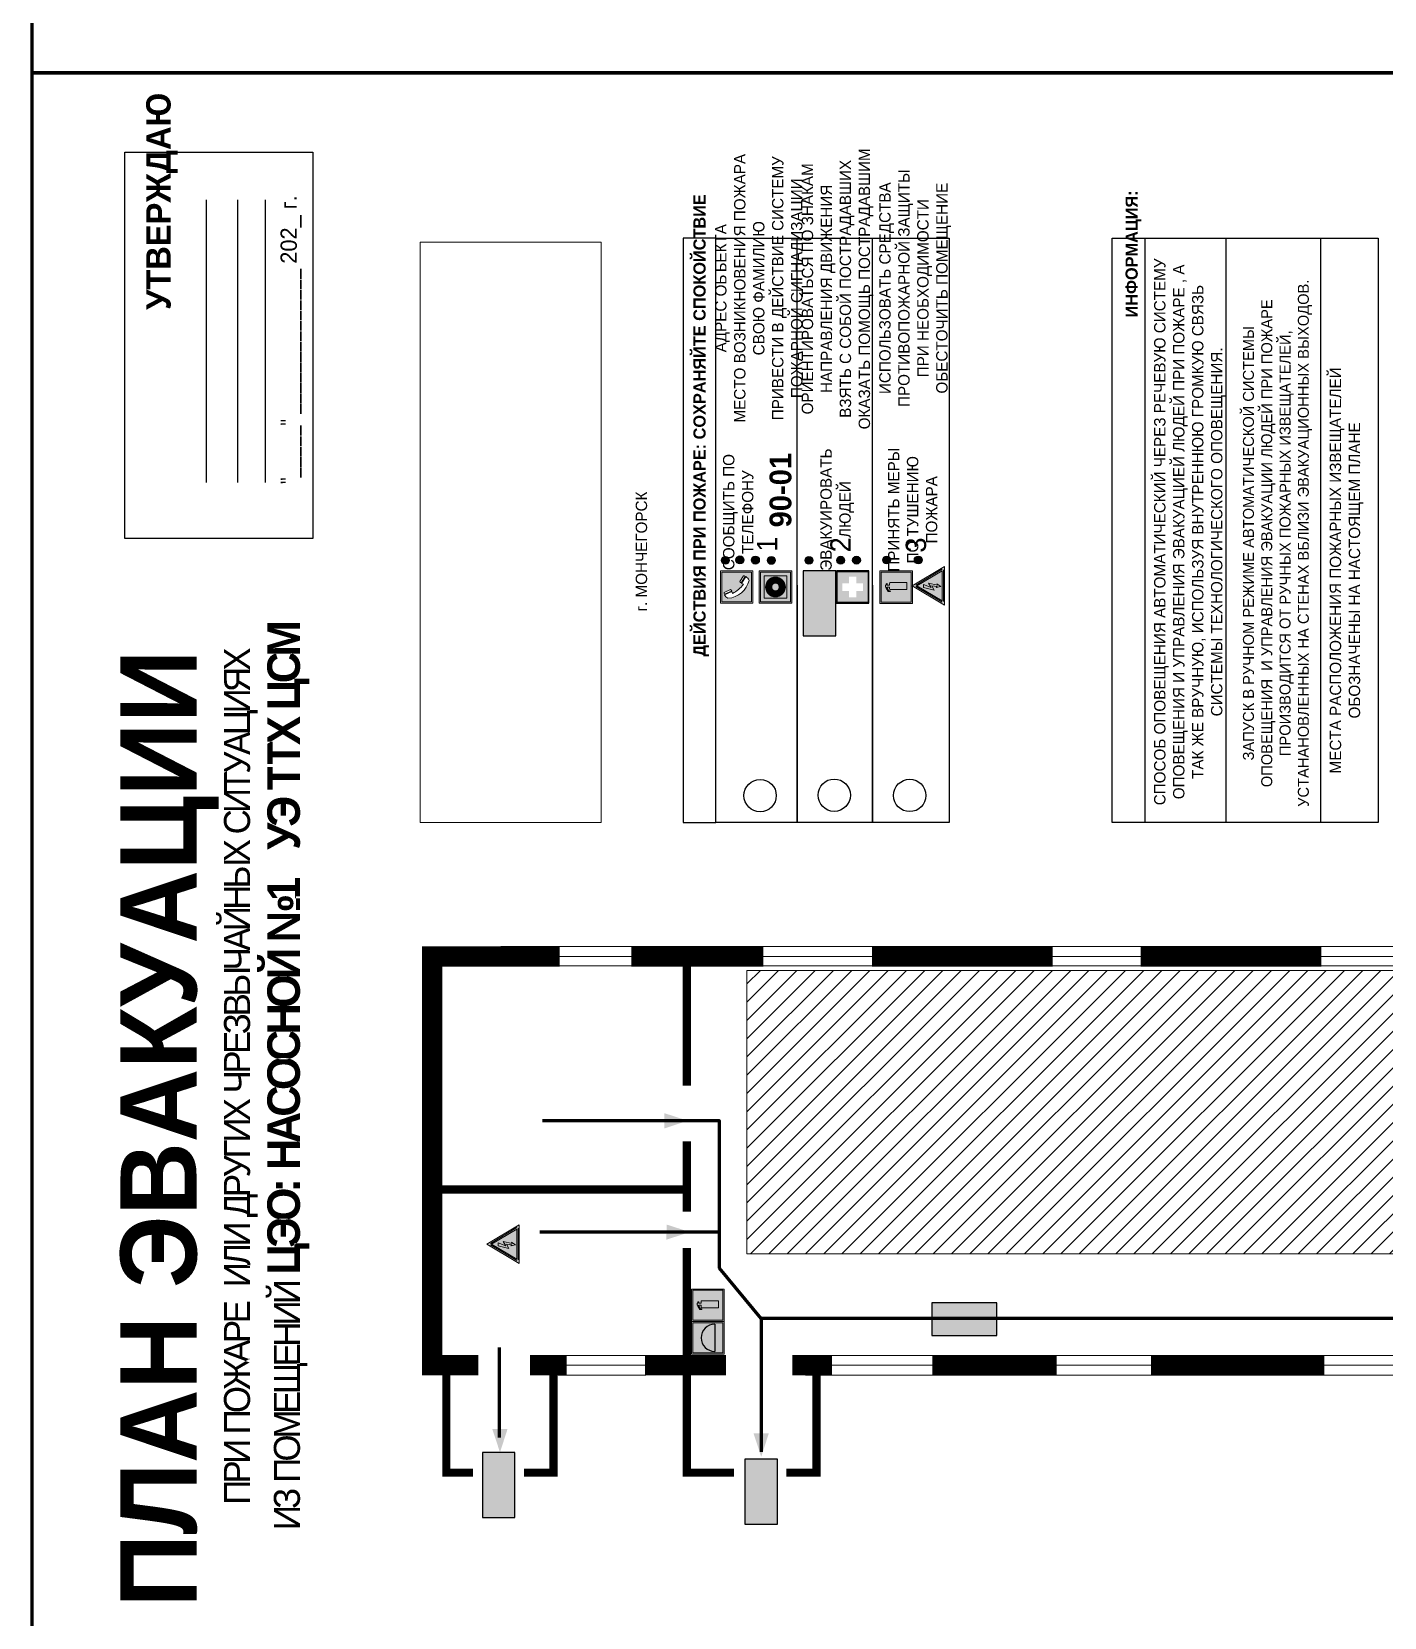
# Model space of a CAD drawing. Header units: millimetres. Extents: x 13114 to 67229, y 22859 to 38520.
# Drawn here: x 31194.5 to 31527.3, y 25475 to 25865.1 of the extents above; entities that cross this region are included whole.
import ezdxf

# ---------------------------------------------------------------- set-up
doc = ezdxf.new("R2010")
doc.units = ezdxf.units.MM
doc.layers.add('План_Штампы', color=7, linetype='Continuous')
doc.styles.add('обычный', font='arial.ttf')
picture_1 = doc.add_image_def('image1.jpg', size_in_pixel=(337, 105))

# ---------------------------------------------------------------- blocks, each defined once
blk = doc.blocks.new('A$C32E8229D')
at = {"true_color": 0xffffff}
blk.add_hatch(color=7, dxfattribs=at).paths.add_polyline_path([(0, 0), (0, -8), (16, -8), (16, 0)])
h = blk.add_hatch(color=126)
h.paths.add_polyline_path([(0.2, -0.2), (15.8, -0.2), (15.8, -7.8), (0.2, -7.8)])
h.paths.add_polyline_path([(13.49, -2.05), (12.08, -2.05), (11.37, -2.63, 0.162397), (11.29, -2.84), (11.29, -3.63), (10.35, -3.63), (10.35, -4.05), (11.68, -4.05), (11.68, -3.48), (12.26, -4.28), (11.29, -5.1), (11.29, -6.78), (11.85, -6.78), (11.85, -5.44), (12.8, -4.64), (12.8, -5.94), (14.46, -5.94), (14.46, -5.39), (13.45, -5.39), (13.45, -3.97), (12.46, -2.59), (13.15, -2.59), (13.69, -3.34), (14.18, -3)], flags=16)
h.paths.add_polyline_path([(10.74, -1.82, 1), (11.8, -1.82, 1)], flags=16)
h.paths.add_polyline_path([(9.39, -3.59), (5.99, -3.59), (6.56, -3.03), (5.91, -3.03), (5.1, -3.83), (5.91, -4.64), (6.56, -4.64), (5.99, -4.09), (9.39, -4.09)], flags=16)
h.paths.add_polyline_path([(4.29, -1.08), (1.72, -1.08), (1.72, -6.6), (4.29, -6.6)], flags=16)
at = {"color": 126}
blk.add_lwpolyline([(16, -8), (0, -8), (0, 0), (16, 0)], close=True, dxfattribs=at)
blk = doc.blocks.new('A$C3E6D3DDE')
at = {"lineweight": 5}
h = blk.add_hatch(color=40, dxfattribs=at)
h.paths.add_polyline_path([(24.1, 1.45), (16.46, -11.35), (31.74, -11.35)])
h.paths.add_polyline_path([(24.09, -0.46), (30.03, -10.41), (18.14, -10.41)], flags=16)
h.paths.add_polyline_path([(24.54, -3.08), (23.41, -6.02), (25.13, -5.01), (24.33, -8.5), (24.82, -8.27), (23.79, -9.86), (23.4, -8.04), (23.8, -8.43), (24.04, -6.29), (22.39, -7.25), (23.44, -3.08)], flags=0)
h = blk.add_hatch(color=256, dxfattribs=at)
h.paths.add_polyline_path([(24.37, 0.03, 0.567511), (23.82, 0.03), (17.59, -10.4, 0.582454), (17.86, -10.88), (30.32, -10.88, 0.582149), (30.6, -10.4)])
h.paths.add_polyline_path([(24.09, -0.46), (18.14, -10.41), (30.03, -10.41)], flags=16)
h.paths.add_polyline_path([(24.54, -3.08), (23.41, -6.02), (25.13, -5.01), (24.33, -8.5), (24.82, -8.27), (23.79, -9.86), (23.4, -8.04), (23.8, -8.43), (24.04, -6.29), (22.39, -7.25), (23.44, -3.08)], flags=0)
h = blk.add_hatch(color=40, dxfattribs=at)
h.paths.add_polyline_path([(24.09, -0.46), (18.14, -10.41), (30.03, -10.41)])
h.paths.add_polyline_path([(24.82, -8.27), (23.79, -9.86), (23.4, -8.04), (23.8, -8.43), (24.04, -6.29), (22.39, -7.25), (23.44, -3.08), (24.54, -3.08), (23.41, -6.02), (25.13, -5.01), (24.33, -8.5)], flags=16)
at = {"color": 40, "lineweight": 5}
for p, q in [((16.46, -11.35), (24.1, 1.45)), ((24.1, 1.45), (31.74, -11.35))]:
    blk.add_line(p, q, dxfattribs=at)
at = {"lineweight": 5}
for p, q in [((17.59, -10.4), (23.82, 0.03)), ((24.37, 0.03), (30.6, -10.4)), ((18.14, -10.41), (24.09, -0.46)), ((23.44, -3.08), (22.39, -7.25)), ((23.41, -6.02), (24.54, -3.08)), ((25.13, -5.01), (23.41, -6.02)), ((24.54, -3.08), (23.44, -3.08)), ((24.09, -0.46), (30.03, -10.41)), ((24.33, -8.5), (25.13, -5.01)), ((17.86, -10.88), (30.32, -10.88)), ((18.14, -10.41), (30.03, -10.41)), ((22.39, -7.25), (24.04, -6.29)), ((23.8, -8.43), (23.4, -8.04)), ((23.4, -8.04), (23.79, -9.86)), ((23.79, -9.86), (24.82, -8.27)), ((24.04, -6.29), (23.8, -8.43)), ((24.82, -8.27), (24.33, -8.5))]:
    blk.add_line(p, q, dxfattribs=at)
at = {"color": 50, "lineweight": 5}
blk.add_line((31.74, -11.35), (16.46, -11.35), dxfattribs=at)
blk = doc.blocks.new('A$C456E1F9C')
at = {"lineweight": 5}
h = blk.add_hatch(color=242, dxfattribs=at)
h.paths.add_polyline_path([(0.51, -1.47), (0.51, -13.26), (12.29, -13.26), (12.29, -1.47)])
h.paths.add_polyline_path([(5.42, -4.95, -0.254479), (4.78, -5.4), (3.52, -2.53, -0.209735), (4.23, -2.4)], flags=16)
h.paths.add_polyline_path([(8.53, -8.6), (10.87, -10.17), (10.54, -10.76), (8.03, -9.13, -0.192251)], flags=16)
h.paths.add_polyline_path([(4.61, -5.49, 0.005518), (3.87, -5.72, 0.128647), (7.49, -10.01, 0.00809), (7.83, -9.33), (10.47, -10.97, -0.16736), (8.99, -12.25, -0.327862), (1.95, -3.95, -0.166952), (3.36, -2.62)], flags=16)
at = {"color": 242, "lineweight": 5}
for p, q in [((0, -13.77), (0, -0.97)), ((12.8, -0.97), (0, -0.97)), ((4.61, -5.49), (3.36, -2.62)), ((3.52, -2.53), (4.78, -5.4)), ((4.23, -2.4), (5.42, -4.95)), ((12.8, -13.77), (12.8, -0.97)), ((7.83, -9.33), (10.47, -10.97)), ((8.03, -9.13), (10.54, -10.76)), ((10.81, -10.12), (8.53, -8.6)), ((10.54, -10.76), (10.8, -10.3)), ((10.8, -10.3), (10.81, -10.12)), ((0, -13.77), (12.8, -13.77))]:
    blk.add_line(p, q, dxfattribs=at)
blk.add_lwpolyline([(0.51, -1.47), (12.29, -1.47), (12.29, -13.26), (0.51, -13.26)], close=True, dxfattribs=at)
for centre, radius, start, end in [((4.59, -5.34), 2.99, 114.28453, 152.19739), ((11.12, -3.31), 9.19, 183.99153, 256.60086), ((4.02, -3.27), 0.891, 76.32839, 123.70924), ((14.98, -39.1), 35.17, 107.14873, 108.41345), ((13.86, -0.94), 11.08, 205.55365, 234.87622), ((4.68, -4.59), 0.824, 276.9621, 334.07228), ((-13.31, 0.8), 23.44, 332.54871, 334.40268), ((8.94, -9.5), 0.989, 114.40924, 157.93883), ((7.87, -9.46), 3, 291.92908, 329.9329)]:
    blk.add_arc(centre, radius, start, end, dxfattribs=at)
blk = doc.blocks.new('A$C54414219')
at = {"true_color": 0xffffff}
h = blk.add_hatch(color=7, dxfattribs=at)
h.paths.add_polyline_path([(2.39, -9.45), (2.39, -18.3), (11.23, -18.3), (11.23, -9.45)], flags=0)
h.paths.add_polyline_path([(10.71, -13.87, -1), (2.92, -13.87, -1)], flags=0)
h.paths.add_polyline_path([(8.3, -13.87, -1), (5.33, -13.87, -1)], flags=0)
h.paths.add_polyline_path([(0.41, -7.47), (0.41, -20.27), (13.21, -20.27), (13.21, -7.47)])
h.paths.add_polyline_path([(0.92, -19.77), (12.71, -19.77), (12.71, -7.98), (0.92, -7.98)], flags=16)
h.paths.add_polyline_path([(11.23, -9.45), (11.23, -18.3), (2.39, -18.3), (2.39, -9.45)], flags=0)
at = {"lineweight": 5}
h = blk.add_hatch(color=242, dxfattribs=at)
h.paths.add_polyline_path([(12.71, -7.98), (0.92, -7.98), (0.92, -19.77), (12.71, -19.77)])
h.paths.add_polyline_path([(11.23, -18.3), (2.39, -18.3), (2.39, -9.45), (11.23, -9.45)], flags=16)
h.paths.add_polyline_path([(10.71, -13.87, -1), (2.92, -13.87, -1)], flags=0)
h.paths.add_polyline_path([(8.3, -13.87, -1), (5.33, -13.87, -1)], flags=0)
at = {"true_color": 0xffffff}
h = blk.add_hatch(color=7, dxfattribs=at)
h.paths.add_polyline_path([(2.39, -9.45), (2.39, -18.3), (11.23, -18.3), (11.23, -9.45)])
h.paths.add_polyline_path([(10.71, -13.87, -1), (2.92, -13.87, -1)], flags=16)
h.paths.add_polyline_path([(8.3, -13.87, -1), (5.33, -13.87, -1)], flags=0)
at = {"lineweight": 5}
h = blk.add_hatch(color=242, dxfattribs=at)
h.paths.add_polyline_path([(2.92, -13.87, 1), (10.71, -13.87, 1)])
h.paths.add_polyline_path([(8.3, -13.87, -1), (5.33, -13.87, -1)], flags=16)
at = {"color": 242, "lineweight": 5}
for p, q in [((0.41, -20.27), (0.41, -7.47)), ((0.41, -7.47), (13.21, -7.47)), ((0.41, -7.47), (13.21, -7.47)), ((13.21, -20.27), (13.21, -7.47)), ((0.41, -20.27), (13.21, -20.27))]:
    blk.add_line(p, q, dxfattribs=at)
for points in [[(0.92, -7.98), (12.71, -7.98), (12.71, -19.77), (0.92, -19.77)], [(2.39, -9.45), (11.23, -9.45), (11.23, -18.3), (2.39, -18.3)]]:
    blk.add_lwpolyline(points, close=True, dxfattribs=at)
for radius in [3.89, 1.49]:
    blk.add_circle((6.81, -13.87), radius, dxfattribs=at)
blk = doc.blocks.new('A$C18900ED3')
h = blk.add_hatch(color=126)
h.paths.add_polyline_path([(-0.18, -0.18), (-7.02, -0.18), (-7.02, -7.02), (-0.18, -7.02)])
h.paths.add_polyline_path([(-5.89, -4.46), (-5.89, -2.77), (-4.46, -2.77), (-4.46, -1.31), (-2.77, -1.31), (-2.77, -2.77), (-1.33, -2.77), (-1.33, -4.46), (-2.77, -4.46), (-2.77, -5.89), (-4.46, -5.89), (-4.46, -4.46)], flags=16)
at = {"color": 126}
for p, q in [((-7.2, 0), (-7.2, -7.2)), ((0, 0), (-7.2, 0)), ((0, -7.2), (0, 0)), ((-7.02, -7.02), (-7.02, -0.18)), ((-7.02, -0.18), (-0.18, -0.18)), ((-0.18, -0.18), (-0.18, -7.02)), ((-0.18, -7.02), (-7.02, -7.02)), ((-7.2, -7.2), (0, -7.2))]:
    blk.add_line(p, q, dxfattribs=at)
blk = doc.blocks.new('A$C3AD82952')
at = {"true_color": 0xf5f5ff}
h = blk.add_hatch(color=7, dxfattribs=at)
h.dxf.hatch_style = 1
h.paths.add_polyline_path([(8.21, 8.73, 0.414214), (7.89, 9.05), (7.22, 9.05), (7.22, 9.92), (7.59, 9.92, 1), (7.57, 10.36), (7.22, 10.36), (7.22, 10.6), (6.43, 10.6), (6.43, 10.36), (6.01, 10.36), (4.74, 9.59), (4.74, 8.69), (4.98, 8.73), (4.98, 9.26), (6.12, 9.91), (6.43, 9.91), (6.43, 9.05), (5.76, 9.05, 0.414214), (5.44, 8.73), (5.44, 2.2), (8.21, 2.2)], flags=0)
h.paths.add_polyline_path([(12.8, 12.8), (0, 12.8), (0, 0), (12.8, 0)])
h.paths.add_polyline_path([(0.51, 12.29), (12.29, 12.29), (12.29, 0.51), (0.51, 0.51)], flags=16)
h.paths.add_polyline_path([(4.74, 9.59), (6.01, 10.36), (6.43, 10.36), (6.43, 10.6), (7.22, 10.6), (7.22, 10.36), (7.59, 10.36, -0.94586), (7.59, 9.92), (7.22, 9.92), (7.22, 9.05), (7.89, 9.05, -0.414214), (8.21, 8.73), (8.21, 2.2), (5.44, 2.2), (5.44, 8.73, -0.414214), (5.76, 9.05), (6.43, 9.05), (6.43, 9.91), (6.12, 9.91), (4.98, 9.26), (4.98, 8.73), (4.74, 8.69)], flags=0)
h = blk.add_hatch(color=242)
h.dxf.hatch_style = 1
h.paths.add_polyline_path([(12.29, 12.29), (0.51, 12.29), (0.51, 0.51), (12.29, 0.51)])
h.paths.add_polyline_path([(4.74, 8.69), (4.74, 9.59), (6.01, 10.36), (6.43, 10.36), (6.43, 10.6), (7.22, 10.6), (7.22, 10.36), (7.59, 10.36, -0.94586), (7.59, 9.92), (7.22, 9.92), (7.22, 9.05), (7.89, 9.05, -0.414214), (8.21, 8.73), (8.21, 2.2), (5.44, 2.2), (5.44, 8.73, -0.414214), (5.76, 9.05), (6.43, 9.05), (6.43, 9.91), (6.12, 9.91), (4.98, 9.26), (4.98, 8.73)], flags=16)
h = blk.add_hatch(color=7, dxfattribs=at)
h.dxf.hatch_style = 1
h.paths.add_polyline_path([(8.21, 8.73, 0.414214), (7.89, 9.05), (7.22, 9.05), (7.22, 9.92), (7.59, 9.92, 1), (7.57, 10.36), (7.22, 10.36), (7.22, 10.6), (6.43, 10.6), (6.43, 10.36), (6.01, 10.36), (4.74, 9.59), (4.74, 8.69), (4.98, 8.73), (4.98, 9.26), (6.12, 9.91), (6.43, 9.91), (6.43, 9.05), (5.76, 9.05, 0.414214), (5.44, 8.73), (5.44, 2.2), (8.21, 2.2)])
at = {"color": 242, "lineweight": 5}
for p, q in [((0, 0), (0, 12.8)), ((0, 12.8), (12.8, 12.8)), ((12.8, 0), (12.8, 12.8)), ((6.01, 10.36), (4.74, 9.59)), ((4.74, 9.59), (4.74, 8.69)), ((4.74, 8.69), (4.98, 8.73)), ((4.98, 9.26), (6.12, 9.91)), ((4.98, 8.73), (4.98, 9.26)), ((5.44, 2.2), (5.44, 8.73)), ((5.76, 9.05), (6.43, 9.05)), ((6.01, 10.36), (6.43, 10.36)), ((6.12, 9.91), (6.43, 9.91)), ((7.22, 10.6), (6.43, 10.6)), ((6.43, 10.6), (6.43, 10.36)), ((6.43, 9.91), (6.43, 9.05)), ((7.22, 10.36), (7.22, 10.6)), ((7.59, 10.36), (7.22, 10.36)), ((7.22, 9.05), (7.22, 9.92)), ((7.59, 9.92), (7.22, 9.92)), ((7.89, 9.05), (7.22, 9.05)), ((8.21, 2.2), (8.21, 8.73)), ((0, 0), (12.8, 0)), ((5.44, 2.2), (8.21, 2.2))]:
    blk.add_line(p, q, dxfattribs=at)
blk.add_lwpolyline([(0.51, 12.29), (12.29, 12.29), (12.29, 0.51), (0.51, 0.51)], close=True, dxfattribs=at)
for centre, radius, start, end in [((5.76, 8.73), 0.32, 90, 180), ((7.58, 10.14), 0.223, 273.18746, 86.81254), ((7.89, 8.73), 0.32, 0, 90)]:
    blk.add_arc(centre, radius, start, end, dxfattribs=at)
blk = doc.blocks.new('A$C7B4425F7')
at = {"true_color": 0xffffff}
blk.add_hatch(color=7, dxfattribs=at).paths.add_polyline_path([(0, 0), (-16, 0), (-16, -8), (0, -8)])
h = blk.add_hatch(color=126)
h.paths.add_polyline_path([(-0.2, -0.2), (-15.8, -0.2), (-15.8, -7.8), (-0.2, -7.8)])
h.paths.add_polyline_path([(-11.76, -2.03), (-11.76, -3.66), (-11.17, -3.66, -0.568275), (-11.17, -6.18), (-12.58, -6.18), (-12.58, -2.03)], flags=16)
h.paths.add_polyline_path([(-13.33, -4.12, -0.495768), (-13.59, -6.18), (-15.03, -6.18), (-15.03, -2.03), (-13.59, -2.03, -0.487973)], flags=16)
h.paths.add_polyline_path([(-10.25, -2.03), (-9.48, -2.03), (-9.48, -6.18), (-10.25, -6.18)], flags=16)
h.paths.add_polyline_path([(-13.84, -3.69), (-14.24, -3.69), (-14.24, -3.03), (-13.9, -3.03, -0.692621)], flags=0)
h.paths.add_polyline_path([(-9.15, -2.03), (-8.4, -2.03), (-8.04, -3.07), (-7.68, -2.03), (-6.93, -2.03), (-7.64, -4.1), (-6.93, -6.18), (-7.68, -6.18), (-8.04, -5.14), (-8.4, -6.18), (-9.15, -6.18), (-8.44, -4.1)], flags=16)
h.paths.add_polyline_path([(-11.76, -4.46), (-11.42, -4.46, -0.692621), (-11.36, -5.12), (-11.76, -5.12)], flags=0)
h.paths.add_polyline_path([(-13.9, -5.2), (-14.24, -5.2), (-14.24, -4.55), (-13.84, -4.55, -0.708038)], flags=0)
edge = h.paths.add_edge_path(flags=16)
edge.add_ellipse((-5.51, -4.08), major_axis=(0, 2.05), ratio=0.586184, start_angle=0, end_angle=360)
edge = h.paths.add_edge_path(flags=0)
edge.add_ellipse((-5.51, -4.08), major_axis=(0, 1.14), ratio=0.454828, start_angle=0, end_angle=360)
h.paths.add_polyline_path([(-4.13, -4.96, 0.377264), (-3.48, -4.52, 0.0555), (-3.16, -2.03), (-1.66, -2.03), (-1.66, -4.96), (-0.96, -4.96), (-0.96, -7.01), (-1.75, -7.01), (-1.75, -6.18), (-3.3, -6.18), (-3.3, -7.02), (-4.13, -7.02)], flags=16)
h.paths.add_polyline_path([(-2.73, -2.91), (-2.28, -2.91), (-2.28, -4.96), (-3.05, -4.96, 0.079136)], flags=0)
at = {"color": 126}
blk.add_lwpolyline([(-16, -8), (0, -8), (0, 0), (-16, 0)], close=True, dxfattribs=at)
blk = doc.blocks.new('A$C1E1F2D43')
at = {"true_color": 0xffffff}
blk.add_hatch(color=7, dxfattribs=at).paths.add_polyline_path([(8, 0), (0, 0), (0, -8), (8, -8)])
h = blk.add_hatch(color=242)
h.paths.add_polyline_path([(0.32, -0.32), (0.32, -7.68), (7.68, -7.68), (7.68, -0.32)])
h.paths.add_polyline_path([(7.35, -5.71), (0.65, -5.71, -1)], flags=16)
at = {"color": 242, "lineweight": 5}
for p, q in [((0, 0), (8, 0)), ((0, -8), (0, 0)), ((0, 0), (8, 0)), ((8, -8), (8, 0)), ((0, -8), (8, -8))]:
    blk.add_line(p, q, dxfattribs=at)
at = {"color": 242}
blk.add_line((7.35, -5.71), (0.65, -5.71), dxfattribs=at)
at = {"color": 242, "lineweight": 5}
blk.add_lwpolyline([(0.32, -0.32), (7.68, -0.32), (7.68, -7.68), (0.32, -7.68)], close=True, dxfattribs=at)
at = {"color": 242}
blk.add_arc((4, -5.71), 3.35, 0, 180, dxfattribs=at)

msp = doc.modelspace()

# ---------------------------------------------------------------- hatches: boundary and pattern name
at = {"lineweight": 0}
h = msp.add_hatch(color=256, dxfattribs=at)
h.dxf.hatch_style = 1
h.paths.add_polyline_path([(31365.17, 25734.06, 1), (31365.17, 25735.99, 1)])
h = msp.add_hatch(color=256, dxfattribs=at)
h.dxf.hatch_style = 1
h.paths.add_polyline_path([(31368.76, 25734.17, 1), (31368.76, 25736.1, 1)])
h = msp.add_hatch(color=256, dxfattribs=at)
h.dxf.hatch_style = 1
h.paths.add_polyline_path([(31372.57, 25734.13, 1), (31372.57, 25736.06, 1)])
h = msp.add_hatch(color=256, dxfattribs=at)
h.dxf.hatch_style = 1
h.paths.add_polyline_path([(31376.5, 25734.04, 1), (31376.5, 25735.98, 1)])
h = msp.add_hatch(color=256, dxfattribs=at)
h.dxf.hatch_style = 1
h.paths.add_polyline_path([(31385.76, 25734.06, 1), (31385.76, 25735.99, 1)])
h = msp.add_hatch(color=256, dxfattribs=at)
h.dxf.hatch_style = 1
h.paths.add_polyline_path([(31393.54, 25734.1, 1), (31393.54, 25736.03, 1)])
h = msp.add_hatch(color=256, dxfattribs=at)
h.dxf.hatch_style = 1
h.paths.add_polyline_path([(31397.45, 25734.09, 1), (31397.45, 25736.02, 1)])
h = msp.add_hatch(color=256, dxfattribs=at)
h.dxf.hatch_style = 1
h.paths.add_polyline_path([(31404.87, 25734.15, 1), (31404.87, 25736.08, 1)])
h = msp.add_hatch(color=256, dxfattribs=at)
h.dxf.hatch_style = 1
h.paths.add_polyline_path([(31412.64, 25734.15, 1), (31412.64, 25736.09, 1)])
h = msp.add_hatch(dxfattribs=at)
h.set_pattern_fill('ANSI31', color=256, angle=180)
h.set_pattern_definition([(225, (72436.7625, 30560.545), (2.24506403, -2.24506403), [])])
h.paths.add_polyline_path([(31370.46, 25634.14), (31370.46, 25564.39), (31730.67, 25564.39), (31730.67, 25634.14)])

# ---------------------------------------------------------------- linework, layer by layer
at = {"color": 6, "lineweight": 100}
for points in [[(31194.54, 25855.02), (31794.54, 25855.02), (31794.54, 26250.02), (31194.54, 26250.02)], [(31194.54, 25460.02), (31794.54, 25460.02), (31794.54, 25855.02), (31194.54, 25855.02)]]:
    msp.add_lwpolyline(points, close=True, dxfattribs=at)
for points in [[(31217.46, 25740.42), (31217.46, 25835.42), (31263.66, 25835.42), (31263.66, 25740.42)], [(31362.82, 25670.52), (31362.82, 25814.28), (31354.77, 25814.28), (31354.77, 25670.52)], [(31362.82, 25670.52), (31362.82, 25814.28), (31420.22, 25814.28), (31420.22, 25670.52)]]:
    msp.add_lwpolyline(points, close=True)
for points in [[(31237.51, 25754.17), (31237.51, 25823.7)], [(31245.27, 25754.17), (31245.27, 25823.7)], [(31252.05, 25754.17), (31252.05, 25823.7)], [(31382.81, 25728.93), (31382.81, 25670.52), (31382.81, 25814.28)], [(31401.39, 25728.93), (31401.39, 25670.52), (31401.39, 25814.28)]]:
    msp.add_lwpolyline(points)
at = {"color": 0}
msp.add_lwpolyline([(31460.37, 25670.52), (31460.37, 25814.28), (31525.82, 25814.28), (31525.82, 25670.52)], close=True, dxfattribs=at)
for points in [[(31468.42, 25670.52), (31468.42, 25814.28)], [(31488.42, 25670.52), (31488.42, 25814.28)], [(31511.67, 25670.52), (31511.67, 25814.28)]]:
    msp.add_lwpolyline(points, dxfattribs=at)
at = {"lineweight": 100, "const_width": 5}
for points in [[(31324.4, 25637.56), (31293.04, 25637.56), (31293.04, 25536.96), (31304.41, 25536.96)], [(31374.52, 25637.56), (31342.06, 25637.56)], [(31445.72, 25637.56), (31401.29, 25637.56)], [(31511.79, 25637.56), (31467.37, 25637.56)], [(31317.1, 25536.96), (31326.16, 25536.96)], [(31345.38, 25536.96), (31365.33, 25536.96)], [(31381.65, 25536.96), (31391.44, 25536.96)], [(31416.1, 25536.96), (31446.71, 25536.96)], [(31469.87, 25536.96), (31512.56, 25536.96)]]:
    msp.add_lwpolyline(points, dxfattribs=at)
at = {"lineweight": 0}
for points in [[(31757.05, 25637.56), (31309.54, 25637.56)], [(31756.82, 25639.98), (31309.96, 25639.98)], [(31756.82, 25635.27), (31310.21, 25635.27)], [(31345.58, 25539.39), (31324.06, 25539.39)], [(31719.46, 25539.41), (31385.37, 25539.41)], [(31345.38, 25536.96), (31323.87, 25536.96)], [(31718.8, 25536.96), (31384.72, 25536.96)], [(31345.58, 25534.53), (31324.06, 25534.53)], [(31718.97, 25534.56), (31384.89, 25534.56)]]:
    msp.add_lwpolyline(points, dxfattribs=at)
at = {"lineweight": 0, "const_width": 2}
for points in [[(31355.72, 25605.77), (31355.72, 25637.5)], [(31355.72, 25574.8), (31355.72, 25592.1)], [(31355.72, 25580.23), (31294.36, 25580.23)], [(31367.3, 25510.53), (31355.72, 25510.53), (31355.72, 25565.8)], [(31303.1, 25510.53), (31296.52, 25510.53), (31296.52, 25536.64)], [(31322.91, 25536.12), (31322.91, 25510.53), (31315.67, 25510.53)], [(31387.62, 25536.96), (31387.62, 25510.53), (31380.16, 25510.53)]]:
    msp.add_lwpolyline(points, dxfattribs=at)
at = {"lineweight": 0}
msp.add_lwpolyline([(31730.67, 25564.39), (31370.46, 25564.39), (31370.46, 25634.14), (31730.67, 25634.14)], close=True, dxfattribs=at)
at = {"color": 126, "lineweight": 100, "true_color": 0x008754}
for points in [[(31739.69, 25548.44), (31373.98, 25548.44), (31363.71, 25560.83), (31363.71, 25597.12), (31320.22, 25597.12)], [(31363.71, 25569.75), (31319.53, 25569.75)], [(31373.98, 25548.44), (31373.98, 25515.7)], [(31309.64, 25519.23), (31309.64, 25541.34)]]:
    msp.add_lwpolyline(points, dxfattribs=at)
for centre, radius in [((31365.17, 25735.03), 0.966), ((31368.76, 25735.13), 0.966), ((31372.57, 25735.09), 0.966), ((31376.5, 25735.01), 0.966), ((31385.76, 25735.02), 0.966), ((31393.54, 25735.06), 0.966), ((31397.45, 25735.06), 0.966), ((31404.87, 25735.11), 0.966), ((31412.64, 25735.12), 0.966), ((31373.74, 25677.14), 3.98), ((31391.97, 25677.24), 3.98), ((31410.54, 25677.18), 3.98)]:
    msp.add_circle(centre, radius)
at = {"layer": 'План_Штампы', "color": 126, "true_color": 0x008754}
for points in [[(31350.2, 25595.25), (31350.21, 25598.99), (31355.94, 25597.13)], [(31350.7, 25567.87), (31350.71, 25571.6), (31356.44, 25569.75)], [(31307.86, 25521.27), (31311.59, 25521.26), (31309.74, 25515.53)], [(31372.13, 25520.19), (31375.86, 25520.18), (31374.01, 25514.44)]]:
    msp.add_solid(points, dxfattribs=at)

# ---------------------------------------------------------------- block references
at = {"rotation": 90}
for name, p, xscale, yscale, zscale in [('A$C456E1F9C', (31363.36, 25724.47), 0.625, 0.625, 0.625), ('A$C54414219', (31368.84, 25724.21), 0.625, 0.625, 0.625), ('A$C18900ED3', (31392.49, 25732.47), 1.111111111007631, 1.111111111007631, 1.111111111007631), ('A$C3AD82952', (31411.22, 25724.42), 0.625, 0.625, 0.625), ('A$C3E6D3DDE', (31412.03, 25713.71), 0.625, 0.625, 0.625), ('A$C3E6D3DDE', (31307.4, 25551.72), 0.625, 0.625, 0.625), ('A$C3AD82952', (31364.86, 25547.73), 0.625, 0.625, 0.625)]:
    msp.add_blockref(name, p, dxfattribs=dict(at, xscale=xscale, yscale=yscale, zscale=zscale))
at = {"xscale": -1, "rotation": 90}
msp.add_blockref('A$C32E8229D', (31384.34, 25732.47), dxfattribs=at)
at = {"color": 1, "rotation": 90}
msp.add_blockref('A$C1E1F2D43', (31356.86, 25539.73), dxfattribs=at)
at = {"layer": 'План_Штампы', "color": 126, "true_color": 0x008754, "xscale": -1, "rotation": 180}
msp.add_blockref('A$C32E8229D', (31415.99, 25544.33), dxfattribs=at)
at = {"layer": 'План_Штампы', "rotation": 90}
for p in [(31305.42, 25515.5), (31369.99, 25513.9)]:
    msp.add_blockref('A$C7B4425F7', p, dxfattribs=at)

# ---------------------------------------------------------------- texts
at = {"lineweight": 0, "rotation": 90, "style": 'обычный'}
for s, insert, char_height, width, attachment_point in [('\\pi-18,l18,t18;{\\fProxima Nova Rg|b1|i0|c204|p2;УТВЕРЖДАЮ\\H1.1997x; }', (31226.58, 25823.36), 6, 126.6484, 5), ('\\pi-8.4,l8.4,t8.4;{\\fProxima Nova Rg|b0|i0|c204|p2;ОРИЕНТИРОВАТЬСЯ ПО ЗНАКАМ \\PНАПРАВЛЕНИЯ ДВИЖЕНИЯ\\PВЗЯТЬ С СОБОЙ ПОСТРАДАВШИХ\\PОКАЗАТЬ ПОМОЩЬ ПОСТРАДАВШИМ}', (31392.78, 25801.83), 2.8, 126.6484, 5), ('\\pi-8.4,l8.4,t8.4;{\\fProxima Nova Rg|b0|i0|c204|p2;АДРЕС ОБЪЕКТА\\PМЕСТО ВОЗНИКНОВЕНИЯ ПОЖАРА \\PСВОЮ ФАМИЛИЮ\\PПРИВЕСТИ В ДЕЙСТВИЕ СИСТЕМУ \\PПОЖАРНОЙ СИГНАЛИЗАЦИИ}', (31373.8, 25801.98), 2.8, 126.6484, 5), ('\\pi-8.4,l8.4,t8.4;{\\fProxima Nova Rg|b0|i0|c204|p2;ИСПОЛЬЗОВАТЬ СРЕДСТВА \\PПРОТИВОПОЖАРНОЙ ЗАЩИТЫ \\PПРИ НЕОБХОДИМОСТИ \\PОБЕСТОЧИТЬ ПОМЕЩЕНИЕ}', (31411.85, 25801.99), 2.8, 126.6484, 5), ('{\\fArial Narrow|b0|i0|c204|p34;"_____" ______________ \\fProxima Nova Rg|b0|i0|c204|p2;202_ г. }', (31258.34, 25789.32), 4, 78.6503, 5), ('{\\fProxima Nova Rg|b1|i0|c204|p2;ДЕЙСТВИЯ ПРИ ПОЖАРЕ: СОХРАНЯЙТЕ СПОКОЙСТВИЕ\\H1.6644x; }', (31359.26, 25768.23), 3, 175.1736, 5), ('{\\fProxima Nova Rg|b1|i0|c204|p2;ИНФОРМАЦИЯ:\\H1.1997x; }', (31465.56, 25810.42), 3, 175.1736, 5), ('{\\fProxima Nova Rg|b0|i0|c204|p2;СПОСОБ ОПОВЕЩЕНИЯ АВТОМАТИЧЕСКИЙ ЧЕРЕЗ РЕЧЕВУЮ СИСТЕМУ ОПОВЕЩЕНИЯ И УПРАВЛЕНИЯ ЭВАКУАЦИЕЙ ЛЮДЕЙ ПРИ ПОЖАРЕ , А ТАК ЖЕ ВРУЧНУЮ, ИСПОЛЬЗУЯ ВНУТРЕННЮЮ ГРОМКУЮ СВЯЗЬ СИСТЕМЫ ТЕХНОЛОГИЧЕСКОГО ОПОВЕЩЕНИЯ.}', (31479.46, 25742.03), 2.8, 137.0334, 5), ('{\\fProxima Nova Rg|b0|i0|c204|p2;\\P\\pt8.1;ЗАПУСК В РУЧНОМ РЕЖИМЕ АВТОМАТИЧЕСКОЙ СИСТЕМЫ ОПОВЕЩЕНИЯ  И УПРАВЛЕНИЯ ЭВАКУАЦИИ ЛЮДЕЙ ПРИ ПОЖАРЕ ПРОИЗВОДИТСЯ ОТ РУЧНЫХ ПОЖАРНЫХ ИЗВЕЩАТЕЛЕЙ, УСТАНАНОВЛЕННЫХ НА СТЕНАХ ВБЛИЗИ ЭВАКУАЦИОННЫХ ВЫХОДОВ. }', (31498.76, 25739.24), 2.7, 131.4512, 5), ('\\pt8.4;{\\fProxima Nova Rg|b0|i0|c204|p2;\\PМЕСТА РАСПОЛОЖЕНИЯ ПОЖАРНЫХ ИЗВЕЩАТЕЛЕЙ ОБОЗНАЧЕНЫ НА НАСТОЯЩЕМ ПЛАНЕ}', (31515.68, 25732.55), 2.8, 118.5618, 5), ('{\\fProxima Nova Rg|b1|i0|c204|p2;\\H1.0714x;90-01\\fProxima Nova Rg|b0|i0|c204|p2;\\H0.93331x; \\H1.3449x; }', (31378.78, 25752.29), 5, 126.6484, 5), ('{\\fProxima Nova Rg|b0|i0|c204|p2;ЭВАКУИРОВАТЬ \\PЛЮДЕЙ}', (31392.69, 25747.51), 2.8, 126.6484, 5), ('{\\fProxima Nova Rg|b0|i0|c204|p2;ПРИНЯТЬ МЕРЫ \\PПО ТУШЕНИЮ \\PПОЖАРА}', (31411.27, 25747.47), 2.8, 126.6484, 5), ('{\\fProxima Nova Rg|b0|i0|c204|p2;СООБЩИТЬ ПО \\PТЕЛЕФОНУ}', (31368.36, 25746.9), 2.8, 126.6484, 5), ('\\pi-8.4,l8.4,t8.4;{\\fProxima Nova Rg|b0|i0|c204|p2;г. МОНЧЕГОРСК\\H1.1997x; }', (31344.55, 25737.19), 2.8, 126.6484, 5), ('{\\fProxima Nova Rg|b0|i0|c204|p2;1\\H1.1667x; }', (31375.43, 25739), 5, 126.6484, 5), ('{\\fProxima Nova Rg|b0|i0|c204|p2;2\\H1.1967x; }', (31393.51, 25738.85), 5, 126.6484, 5), ('{\\fProxima Nova Rg|b0|i0|c204|p2;3\\H1.1967x; }', (31412.09, 25738.79), 5, 126.6484, 5), ('{\\fProxima Nova Rg|b1|i0|c204|p2;ПЛАН ЭВАКУАЦИИ}', (31216.38, 25477.42), 18.7, 419.8066, 1)]:
    msp.add_mtext(s, dxfattribs=dict(at, insert=insert, char_height=char_height, width=width, attachment_point=attachment_point))
at = {"color": 0, "lineweight": 0, "insert": (31241.67, 25607.68), "char_height": 8, "width": 449.2158, "attachment_point": 5, "rotation": 90, "style": 'обычный'}
msp.add_mtext('{\\fArial Black|b1|i0|c204|p34;\\H2x;\\T0.85;  \\fArial Narrow|b0|i0|c204|p34;\\H0.8x;\\W0.9;\\P\\fProxima Nova Rg|b0|i0|c204|p2;\\H0.5x;\\W1;\\C256;ПРИ ПОЖАРЕ  ИЛИ ДРУГИХ ЧРЕЗВЫЧАЙНЫХ СИТУАЦИЯХ  \\PИЗ ПОМЕЩЕНИЙ \\fProxima Nova Rg|b1|i0|c204|p2;\\H1.25x;ЦЭО: НАСОСНОЙ №1   УЭ ТТХ ЦСМ}', dxfattribs=at)

# ---------------------------------------------------------------- pictures from other files: only their frames are drawn
at = {"color": 7, "lineweight": 0, "true_color": 0xf5f5ff}
image = msp.add_image(picture_1, insert=(31334.64, 25670.52), size_in_units=(142.81, 44.5), rotation=90, dxfattribs=at)
image.dxf.flags = 7

doc.saveas('drawing.dxf')
